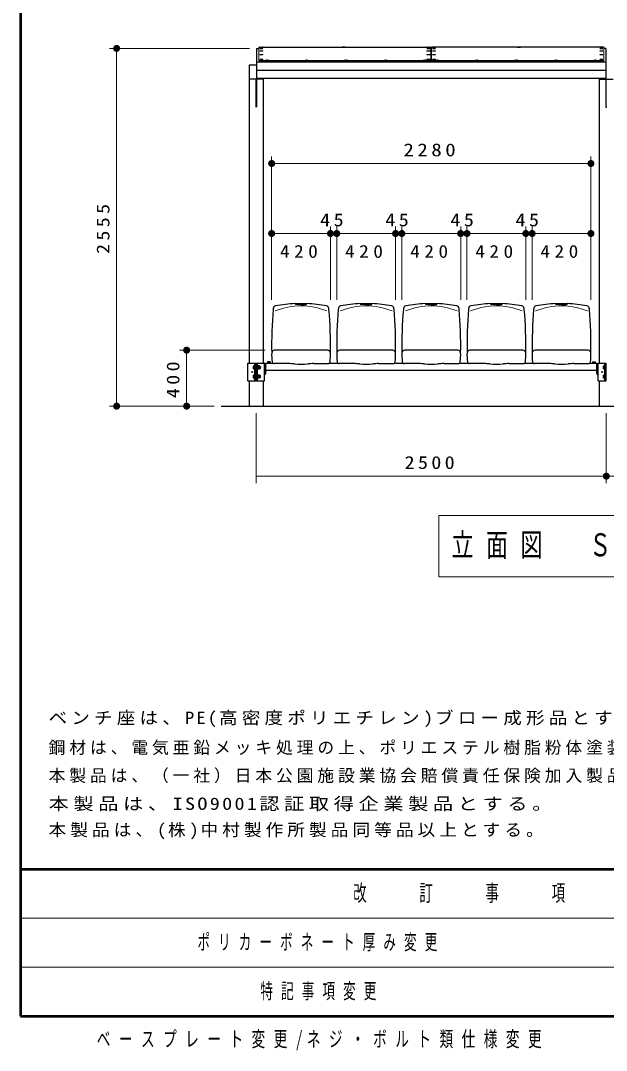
# Model space of a CAD drawing. Units: millimetres on the paper, scale 1:50. Extents: x -365 to 0, y -5 to 257.
# Drawn here: x -365 to -281.3, y -4.9 to 142.2 of the extents above; entities that cross this region are included whole.
import ezdxf

# ---------------------------------------------------------------- set-up
doc = ezdxf.new("R2010")
doc.units = ezdxf.units.MM
doc.layers.add('LY_1', color=7, linetype='Continuous', lineweight=25)
doc.layers.add('LY_3', color=7, linetype='Continuous', lineweight=13)
doc.styles.add('ＭＳ ゴシック', font='')
doc.styles.get('ＭＳ ゴシック').set_extended_font_data('MS Gothic')

# ---------------------------------------------------------------- blocks, each defined once
blk = doc.blocks.new('filled_dot')
at = {"color": 0, "linetype": 'Continuous', "lineweight": -2, "const_width": 1.25}
blk.add_lwpolyline([(-0.625, 0, 1), (0.625, 0, 1)], format="xyb", close=True, dxfattribs=at)

msp = doc.modelspace()

# ---------------------------------------------------------------- linework, layer by layer
at = {"layer": 'LY_1', "color": 4}
for p, q in [((-330.985, 138.441), (-306.395, 138.441)), ((-281.705, 138.441), (-306.295, 138.441)), ((-330.985, 136.527), (-281.705, 136.527))]:
    msp.add_line(p, q, dxfattribs=at)
at = {"layer": 'LY_1', "color": 4, "lineweight": 13}
for p, q in [((-330.985, 138.441), (-330.985, 136.527)), ((-306.395, 138.441), (-306.395, 136.527)), ((-306.295, 138.441), (-306.295, 136.527)), ((-281.705, 138.441), (-281.705, 136.527))]:
    msp.add_line(p, q, dxfattribs=at)
at = {"layer": 'LY_1', "lineweight": 13}
for p, q in [((-332.285, 138.261), (-352.285, 138.261)), ((-351.285, 87.162), (-351.285, 138.261)), ((-329.145, 102.354), (-329.145, 122.822)), ((-283.545, 102.354), (-283.545, 122.822)), ((-329.145, 121.822), (-283.545, 121.822)), ((-329.145, 111.822), (-320.745, 111.822)), ((-320.745, 102.354), (-320.745, 112.822)), ((-320.745, 111.822), (-319.845, 111.822)), ((-319.845, 102.354), (-319.845, 112.822)), ((-319.845, 111.822), (-311.445, 111.822)), ((-311.445, 102.354), (-311.445, 112.822)), ((-311.445, 111.822), (-310.545, 111.822)), ((-310.545, 102.354), (-310.545, 112.822)), ((-310.545, 111.822), (-302.145, 111.822)), ((-302.145, 102.354), (-302.145, 112.822)), ((-302.145, 111.822), (-301.245, 111.822)), ((-301.245, 102.354), (-301.245, 112.822)), ((-301.245, 111.822), (-292.845, 111.822)), ((-292.845, 102.354), (-292.845, 112.822)), ((-292.845, 111.822), (-291.945, 111.822)), ((-291.945, 102.354), (-291.945, 112.822)), ((-291.945, 111.822), (-283.545, 111.822)), ((-330.091, 95.162), (-342.285, 95.162)), ((-341.285, 87.162), (-341.285, 95.162)), ((-337.345, 87.162), (-352.285, 87.162)), ((-331.345, 86.162), (-331.345, 76.162)), ((-281.345, 86.162), (-281.345, 76.162)), ((-281.345, 77.162), (-331.345, 77.162)), ((-231.345, 77.162), (-281.345, 77.162)), ((-305.245, 71.562), (-305.245, 62.762)), ((-257.445, 71.562), (-305.245, 71.562)), ((-305.245, 62.762), (-257.445, 62.762))]:
    msp.add_line(p, q, dxfattribs=at)
at = {"layer": 'LY_1'}
for p, q in [((-331.285, 138.261), (-330.985, 138.261)), ((-331.285, 138.261), (-331.285, 133.971)), ((-281.405, 138.261), (-281.705, 138.261)), ((-281.405, 138.261), (-281.405, 133.971)), ((-331.285, 135.862), (-332.345, 135.862)), ((-332.345, 135.862), (-332.345, 93.286)), ((-281.405, 136.303), (-331.285, 136.303)), ((-281.405, 135.118), (-331.285, 135.118)), ((-281.405, 133.971), (-331.285, 133.971)), ((-330.345, 133.971), (-330.345, 93.286)), ((-282.345, 133.971), (-282.345, 93.286)), ((-330.345, 133.862), (-332.345, 133.862)), ((-331.405, 133.862), (-331.405, 129.862)), ((-331.285, 133.862), (-331.285, 129.862)), ((-282.345, 133.862), (-280.345, 133.862)), ((-281.405, 133.862), (-281.405, 129.862)), ((-281.405, 129.862), (-281.285, 129.862)), ((-325.745, 101.714), (-325.745, 101.774)), ((-324.945, 101.684), (-325.715, 101.684)), ((-324.945, 101.684), (-324.175, 101.684)), ((-324.145, 101.714), (-324.145, 101.774)), ((-316.445, 101.714), (-316.445, 101.774)), ((-315.645, 101.684), (-316.415, 101.684)), ((-315.645, 101.684), (-314.875, 101.684)), ((-314.845, 101.714), (-314.845, 101.774)), ((-307.145, 101.714), (-307.145, 101.774)), ((-306.345, 101.684), (-307.115, 101.684)), ((-306.345, 101.684), (-305.575, 101.684)), ((-305.545, 101.714), (-305.545, 101.774)), ((-297.845, 101.714), (-297.845, 101.774)), ((-297.045, 101.684), (-297.815, 101.684)), ((-297.045, 101.684), (-296.275, 101.684)), ((-296.245, 101.714), (-296.245, 101.774)), ((-288.545, 101.714), (-288.545, 101.774)), ((-287.745, 101.684), (-288.515, 101.684)), ((-287.745, 101.684), (-286.975, 101.684)), ((-286.945, 101.714), (-286.945, 101.774)), ((-332.525, 93.286), (-332.345, 93.286)), ((-332.525, 93.286), (-331.365, 93.286)), ((-332.525, 90.786), (-332.525, 93.286)), ((-331.591, 92.905), (-331.751, 92.905)), ((-331.751, 92.496), (-331.751, 92.876)), ((-331.591, 92.795), (-331.751, 92.795)), ((-331.591, 92.446), (-331.591, 92.926)), ((-331.545, 92.926), (-331.591, 92.926)), ((-331.545, 90.786), (-331.545, 93.286)), ((-331.365, 90.786), (-331.365, 93.286)), ((-331.325, 93.286), (-330.165, 93.286)), ((-331.325, 90.786), (-331.325, 93.286)), ((-331.145, 90.786), (-331.145, 93.286)), ((-331.099, 92.926), (-331.145, 92.926)), ((-331.099, 92.446), (-331.099, 92.926)), ((-330.899, 92.905), (-331.099, 92.905)), ((-330.899, 92.795), (-331.099, 92.795)), ((-330.899, 92.466), (-330.899, 92.905)), ((-330.165, 93.286), (-330.345, 93.286)), ((-330.165, 90.786), (-330.165, 93.286)), ((-329.965, 93.186), (-330.165, 93.186)), ((-329.985, 91.806), (-329.985, 92.836)), ((-329.965, 92.286), (-329.965, 93.286)), ((-329.965, 93.286), (-328.951, 93.286)), ((-329.775, 93.286), (-329.775, 93.332)), ((-329.355, 93.332), (-329.775, 93.332)), ((-329.761, 93.472), (-329.761, 93.332)), ((-329.369, 93.472), (-329.761, 93.472)), ((-329.663, 93.472), (-329.663, 93.332)), ((-329.467, 93.472), (-329.467, 93.332)), ((-329.369, 93.472), (-329.369, 93.332)), ((-329.355, 93.286), (-329.355, 93.332)), ((-326.724, 93.235), (-328.784, 93.235)), ((-323.166, 93.235), (-321.106, 93.235)), ((-320.94, 93.286), (-319.651, 93.286)), ((-317.424, 93.235), (-319.484, 93.235)), ((-313.866, 93.235), (-311.806, 93.235)), ((-311.64, 93.286), (-310.351, 93.286)), ((-308.124, 93.235), (-310.184, 93.235)), ((-304.566, 93.235), (-302.506, 93.235)), ((-302.34, 93.286), (-301.051, 93.286)), ((-298.824, 93.235), (-300.884, 93.235)), ((-295.266, 93.235), (-293.206, 93.235)), ((-293.04, 93.286), (-291.751, 93.286)), ((-289.524, 93.235), (-291.584, 93.235)), ((-285.966, 93.235), (-283.906, 93.235)), ((-283.74, 93.286), (-282.725, 93.286)), ((-283.335, 93.286), (-283.335, 93.332)), ((-283.335, 93.332), (-282.915, 93.332)), ((-283.321, 93.472), (-283.321, 93.332)), ((-283.321, 93.472), (-282.929, 93.472)), ((-283.223, 93.472), (-283.223, 93.332)), ((-283.027, 93.472), (-283.027, 93.332)), ((-282.929, 93.472), (-282.929, 93.332)), ((-282.915, 93.286), (-282.915, 93.332)), ((-282.725, 92.286), (-282.725, 93.286)), ((-282.725, 93.186), (-282.525, 93.186)), ((-282.705, 91.806), (-282.705, 92.836)), ((-282.525, 93.286), (-282.345, 93.286)), ((-282.525, 93.286), (-281.365, 93.286)), ((-282.525, 90.786), (-282.525, 93.286)), ((-281.591, 92.905), (-281.751, 92.905)), ((-281.751, 92.496), (-281.751, 92.876)), ((-281.591, 92.795), (-281.751, 92.795)), ((-281.591, 92.446), (-281.591, 92.926)), ((-281.545, 92.926), (-281.591, 92.926)), ((-281.545, 90.786), (-281.545, 93.286)), ((-281.365, 90.786), (-281.365, 93.286)), ((-331.591, 92.576), (-331.751, 92.576)), ((-331.591, 92.466), (-331.751, 92.466)), ((-331.591, 91.605), (-331.751, 91.605)), ((-331.751, 91.166), (-331.751, 91.605)), ((-331.591, 91.495), (-331.751, 91.495)), ((-331.591, 91.276), (-331.751, 91.276)), ((-331.545, 92.446), (-331.591, 92.446)), ((-331.545, 91.626), (-331.591, 91.626)), ((-331.591, 91.146), (-331.591, 91.626)), ((-331.099, 92.446), (-331.145, 92.446)), ((-331.099, 91.626), (-331.145, 91.626)), ((-330.899, 92.576), (-331.099, 92.576)), ((-330.899, 92.466), (-331.099, 92.466)), ((-331.099, 91.146), (-331.099, 91.626)), ((-330.899, 91.605), (-331.099, 91.605)), ((-330.899, 91.495), (-331.099, 91.495)), ((-330.899, 91.276), (-331.099, 91.276)), ((-330.899, 91.166), (-330.899, 91.605)), ((-330.105, 91.686), (-330.165, 91.686)), ((-329.965, 92.286), (-282.725, 92.286)), ((-282.585, 91.686), (-282.525, 91.686)), ((-281.591, 92.576), (-281.751, 92.576)), ((-281.591, 92.466), (-281.751, 92.466)), ((-281.591, 91.605), (-281.751, 91.605)), ((-281.751, 91.166), (-281.751, 91.605)), ((-281.591, 91.495), (-281.751, 91.495)), ((-281.591, 91.276), (-281.751, 91.276)), ((-281.545, 92.446), (-281.591, 92.446)), ((-281.545, 91.626), (-281.591, 91.626)), ((-281.591, 91.146), (-281.591, 91.626)), ((-332.525, 90.786), (-331.365, 90.786)), ((-332.345, 90.786), (-332.345, 87.162)), ((-331.591, 91.166), (-331.751, 91.166)), ((-331.545, 91.146), (-331.591, 91.146)), ((-331.325, 90.786), (-330.165, 90.786)), ((-331.099, 91.146), (-331.145, 91.146)), ((-330.899, 91.166), (-331.099, 91.166)), ((-330.345, 90.786), (-330.345, 87.162)), ((-282.525, 90.786), (-281.365, 90.786)), ((-282.345, 90.786), (-282.345, 87.162)), ((-281.591, 91.166), (-281.751, 91.166)), ((-281.545, 91.146), (-281.591, 91.146)), ((-336.345, 87.162), (-226.345, 87.162))]:
    msp.add_line(p, q, dxfattribs=at)
for centre in [(-331.945, 92.036), (-281.945, 92.036)]:
    msp.add_circle(centre, 0.06, dxfattribs=at)
for centre, radius, start, end in [((-324.945, 82.748), 19.074, 92.49797, 101.01981), ((-325.775, 101.774), 0.03, 0, 92.49767), ((-324.945, 82.748), 19.044, 87.59239, 92.40762), ((-325.715, 101.714), 0.03, 179.99998, 270.00003), ((-324.175, 101.714), 0.03, 269.99997, 0.00002), ((-324.115, 101.774), 0.03, 87.50232, 180), ((-324.945, 82.748), 19.074, 78.98019, 87.50205), ((-315.645, 82.748), 19.074, 92.49799, 101.01981), ((-316.475, 101.774), 0.03, 0, 92.49767), ((-315.645, 82.748), 19.044, 87.59239, 92.40762), ((-316.415, 101.714), 0.03, 179.99998, 270.00003), ((-314.875, 101.714), 0.03, 269.99997, 0.00002), ((-314.815, 101.774), 0.03, 87.50232, 180), ((-315.645, 82.748), 19.074, 78.98019, 87.50204), ((-306.345, 82.748), 19.074, 92.49799, 101.01981), ((-307.175, 101.774), 0.03, 0, 92.49767), ((-306.345, 82.748), 19.044, 87.59239, 92.40762), ((-307.115, 101.714), 0.03, 179.99998, 270.00003), ((-305.575, 101.714), 0.03, 269.99997, 0.00002), ((-305.515, 101.774), 0.03, 87.50232, 180), ((-306.345, 82.748), 19.074, 78.98019, 87.50204), ((-297.045, 82.748), 19.074, 92.49799, 101.01981), ((-297.875, 101.774), 0.03, 0, 92.49767), ((-297.045, 82.748), 19.044, 87.59239, 92.40763), ((-297.815, 101.714), 0.03, 179.99998, 270.00003), ((-296.275, 101.714), 0.03, 269.99997, 0.00002), ((-296.215, 101.774), 0.03, 87.50232, 180), ((-297.045, 82.748), 19.074, 78.98019, 87.50204), ((-287.745, 82.748), 19.074, 92.49799, 101.01981), ((-288.575, 101.774), 0.03, 0, 92.49767), ((-287.745, 82.748), 19.044, 87.59239, 92.40763), ((-288.515, 101.714), 0.03, 179.99998, 270.00003), ((-286.975, 101.714), 0.03, 269.99997, 0.00002), ((-286.915, 101.774), 0.03, 87.50232, 180), ((-287.745, 82.748), 19.074, 78.98019, 87.50204), ((-270.719, 95.91), 58.426, 175.01301, 181.15295), ((-270.719, 95.91), 58.426, 174.89008, 175.013), ((-328.515, 101.078), 0.4, 101.01981, 174.89008), ((-321.376, 101.078), 0.4, 5.10992, 78.98019), ((-379.171, 95.91), 58.426, 4.987, 5.10992), ((-379.171, 95.91), 58.426, 358.84704, 4.98699), ((-261.419, 95.91), 58.426, 175.01301, 181.15295), ((-261.419, 95.91), 58.426, 174.89008, 175.013), ((-319.215, 101.078), 0.4, 101.01981, 174.89008), ((-312.076, 101.078), 0.4, 5.10992, 78.98019), ((-369.871, 95.91), 58.426, 4.987, 5.10992), ((-369.871, 95.91), 58.426, 358.84704, 4.98699), ((-252.119, 95.91), 58.426, 175.01301, 181.15295), ((-252.119, 95.91), 58.426, 174.89008, 175.013), ((-309.915, 101.078), 0.4, 101.01981, 174.89008), ((-302.776, 101.078), 0.4, 5.10992, 78.98019), ((-360.571, 95.91), 58.426, 4.987, 5.10992), ((-360.571, 95.91), 58.426, 358.84704, 4.98699), ((-242.819, 95.91), 58.426, 175.01301, 181.15295), ((-242.819, 95.91), 58.426, 174.89008, 175.013), ((-300.615, 101.078), 0.4, 101.01981, 174.89008), ((-293.476, 101.078), 0.4, 5.10992, 78.98019), ((-351.271, 95.91), 58.426, 4.987, 5.10992), ((-351.271, 95.91), 58.426, 358.84704, 4.98699), ((-233.519, 95.91), 58.426, 175.01301, 181.15295), ((-233.519, 95.91), 58.426, 174.89008, 175.013), ((-291.315, 101.078), 0.4, 101.01981, 174.89008), ((-284.176, 101.078), 0.4, 5.10992, 78.98019), ((-341.971, 95.91), 58.426, 4.987, 5.10992), ((-341.971, 95.91), 58.426, 358.84704, 4.98699), ((-323.179, 94.362), 5.966, 176.14401, 188.39203), ((-328.733, 94.737), 0.4, 91.10358, 176.14401), ((-325.496, -105.597), 200.76, 89.84289, 90.92603), ((-324.395, -105.597), 200.76, 89.07397, 90.1571), ((-321.158, 94.737), 0.4, 3.85599, 88.89642), ((-326.712, 94.362), 5.966, 351.60797, 3.85599), ((-313.879, 94.362), 5.966, 176.14401, 188.39203), ((-319.433, 94.737), 0.4, 91.10358, 176.14401), ((-316.196, -105.597), 200.76, 89.84289, 90.92603), ((-315.095, -105.597), 200.76, 89.07397, 90.1571), ((-311.858, 94.737), 0.4, 3.85599, 88.89642), ((-317.412, 94.362), 5.966, 351.60797, 3.85599), ((-304.579, 94.362), 5.966, 176.14401, 188.39203), ((-310.133, 94.737), 0.4, 91.10358, 176.14401), ((-306.896, -105.597), 200.76, 89.84289, 90.92603), ((-305.795, -105.597), 200.76, 89.07397, 90.1571), ((-302.558, 94.737), 0.4, 3.85599, 88.89642), ((-308.112, 94.362), 5.966, 351.60797, 3.85599), ((-295.279, 94.362), 5.966, 176.14401, 188.39203), ((-300.833, 94.737), 0.4, 91.10358, 176.14401), ((-297.596, -105.597), 200.76, 89.84289, 90.92603), ((-296.495, -105.597), 200.76, 89.07397, 90.1571), ((-293.258, 94.737), 0.4, 3.85599, 88.89642), ((-298.812, 94.362), 5.966, 351.60797, 3.85599), ((-285.979, 94.362), 5.966, 176.14401, 188.39203), ((-291.533, 94.737), 0.4, 91.10358, 176.14401), ((-288.296, -105.597), 200.76, 89.84289, 90.92603), ((-287.195, -105.597), 200.76, 89.07397, 90.1571), ((-283.958, 94.737), 0.4, 3.85599, 88.89642), ((-289.512, 94.362), 5.966, 351.60797, 3.85599), ((-330.899, 92.686), 0.194, 270, 90), ((-329.815, 92.836), 0.17, 151.92752, 180), ((-328.784, 93.535), 0.3, 188.39202, 270), ((-326.724, 83.235), 10, 85.23509, 89.99999), ((-324.945, 104.579), 11.417, 265.23494, 274.76502), ((-323.166, 83.235), 10, 90.00001, 94.76491), ((-321.106, 93.535), 0.3, 270, 351.60798), ((-319.484, 93.535), 0.3, 188.39202, 270), ((-317.424, 83.235), 10, 85.23509, 89.99999), ((-315.645, 104.579), 11.417, 265.23494, 274.76502), ((-313.866, 83.235), 10, 90.00001, 94.76491), ((-311.806, 93.535), 0.3, 270, 351.60798), ((-310.184, 93.535), 0.3, 188.39202, 270), ((-308.124, 83.235), 10, 85.23509, 89.99999), ((-306.345, 104.579), 11.417, 265.23494, 274.76502), ((-304.566, 83.235), 10, 90.00001, 94.76491), ((-302.506, 93.535), 0.3, 270, 351.60798), ((-300.884, 93.535), 0.3, 188.39202, 270), ((-298.824, 83.235), 10, 85.23509, 89.99999), ((-297.045, 104.579), 11.417, 265.23494, 274.76502), ((-295.266, 83.235), 10, 90.00001, 94.76491), ((-293.206, 93.535), 0.3, 270, 351.60798), ((-291.584, 93.535), 0.3, 188.39202, 270), ((-289.524, 83.235), 10, 85.23509, 89.99999), ((-287.745, 104.579), 11.417, 265.23494, 274.76502), ((-285.966, 83.235), 10, 90.00001, 94.76491), ((-283.906, 93.535), 0.3, 270, 351.60798), ((-282.875, 92.836), 0.17, 0, 28.07249), ((-330.899, 91.386), 0.194, 270, 90), ((-330.105, 91.806), 0.12, 270, 0), ((-282.585, 91.806), 0.12, 179.99999, 270)]:
    msp.add_arc(centre, radius, start, end, dxfattribs=at)
at = {"layer": 'LY_1', "lineweight": 13}
for centre in [(-324.945, 91.827), (-315.645, 91.827), (-306.345, 91.827), (-297.045, 91.827), (-287.745, 91.827)]:
    msp.add_arc(centre, 9.662, 67.49644, 112.50358, dxfattribs=at)
at = {"layer": 'LY_1'}
for centre, major_axis, ratio in [((-330.635, 138.419), (0.22, 0), 0.016436), ((-318.865, 138.421), (-0.22, 0), 0.016436), ((-306.745, 138.419), (-0.22, 0), 0.016436), ((-305.945, 138.419), (0.22, 0), 0.016436), ((-293.825, 138.421), (-0.22, 0), 0.016436), ((-282.055, 138.419), (-0.22, 0), 0.016436), ((-330.635, 138.246), (0.22, 0), 0.049268), ((-330.635, 137.899), (0.22, 0), 0.081981), ((-330.635, 137.38), (-0.22, 0), 0.11469), ((-306.745, 138.246), (-0.22, 0), 0.049268), ((-306.745, 137.899), (-0.22, 0), 0.081981), ((-306.745, 137.38), (0.22, 0), 0.11469), ((-305.945, 138.246), (0.22, 0), 0.049268), ((-305.945, 137.899), (0.22, 0), 0.081981), ((-305.945, 137.38), (-0.22, 0), 0.11469), ((-282.055, 138.246), (-0.22, 0), 0.049268), ((-282.055, 137.899), (-0.22, 0), 0.081981), ((-282.055, 137.38), (0.22, 0), 0.11469), ((-330.635, 136.688), (-0.22, 0), 0.14724), ((-329.785, 136.581), (-0.22, 0), 0.151699), ((-324.145, 136.581), (-0.22, 0), 0.151686), ((-318.505, 136.581), (-0.22, 0), 0.151686), ((-312.865, 136.581), (-0.22, 0), 0.151686), ((-307.225, 136.581), (-0.22, 0), 0.151686), ((-306.745, 136.688), (0.22, 0), 0.14724), ((-305.945, 136.688), (-0.22, 0), 0.14724), ((-305.465, 136.581), (0.22, 0), 0.151686), ((-299.825, 136.581), (0.22, 0), 0.151686), ((-294.185, 136.581), (0.22, 0), 0.151686), ((-288.545, 136.581), (0.22, 0), 0.151686), ((-282.905, 136.581), (0.22, 0), 0.151699), ((-282.055, 136.688), (0.22, 0), 0.14724)]:
    msp.add_ellipse(centre, major_axis=major_axis, ratio=ratio, dxfattribs=at)
at = {"layer": 'LY_3', "lineweight": 50}
for p, q in [((-365, 257), (-365, 0)), ((-365, 21), (0, 21)), ((-365, 0), (0, 0))]:
    msp.add_line(p, q, dxfattribs=at)
at = {"layer": 'LY_3'}
for p, q in [((-365, 14), (-238.5, 14)), ((-365, 7), (-238.5, 7))]:
    msp.add_line(p, q, dxfattribs=at)

# ---------------------------------------------------------------- block references
at = {"layer": 'LY_1', "lineweight": 13, "xscale": 0.4, "yscale": 0.4}
for p, rotation in [((-351.285, 138.261), 270), ((-283.545, 121.822), 180), ((-320.745, 111.822), 180), ((-319.845, 111.822), 180), ((-311.445, 111.822), 180), ((-310.545, 111.822), 180), ((-302.145, 111.822), 180), ((-301.245, 111.822), 180), ((-292.845, 111.822), 180), ((-291.945, 111.822), 180), ((-283.545, 111.822), 180), ((-341.285, 95.162), 270), ((-351.285, 87.162), 90), ((-341.285, 87.162), 90), ((-281.345, 77.162), 180)]:
    msp.add_blockref('filled_dot', p, dxfattribs=dict(at, rotation=rotation))
for p in [(-329.145, 121.822), (-329.145, 111.822)]:
    msp.add_blockref('filled_dot', p, dxfattribs=at)

# ---------------------------------------------------------------- texts
at = {"layer": 'LY_1', "style": 'ＭＳ ゴシック'}
for s, insert, char_height, attachment_point in [('\\T1.33;\\W1.2;2280', (-306.345, 122.822), 1.833, 8), ('\\T1.34;\\W1.15;45', (-320.295, 112.822), 1.833, 8), ('\\T1.34;\\W1.15;45', (-310.995, 112.822), 1.833, 8), ('\\T1.34;\\W1.15;45', (-301.695, 112.822), 1.833, 8), ('\\T1.34;\\W1.15;45', (-292.395, 112.822), 1.833, 8), ('\\T1.47;\\W1.1;420', (-327.956, 108.322), 1.833, 7), ('\\T1.47;\\W1.1;420', (-318.656, 108.322), 1.833, 7), ('\\T1.47;\\W1.1;420', (-309.356, 108.322), 1.833, 7), ('\\T1.47;\\W1.1;420', (-300.056, 108.322), 1.833, 7), ('\\T1.47;\\W1.1;420', (-290.756, 108.322), 1.833, 7), ('\\T1.33;\\W1.15;2500', (-306.345, 78.162), 1.833, 8), ('\\T1.56;\\W0.7;立面図\u3000Ｓ＝１／50', (-281.345, 67.162), 3.299, 5), ('\\T1.23;\\W1.1;ベンチ座は、PE(高密度ポリエチレン)ブロー成形品とする。', (-361.002, 41.296), 1.76, 7), ('\\T1.23;鋼材は、電気亜鉛メッキ処理の上、ポリエステル樹脂粉体塗装（チャコールグレー）仕上げとする。', (-361.002, 37.296), 1.76, 7), ('\\T1.23;本製品は、（一社）日本公園施設業協会賠償責任保険加入製品とする。', (-361.002, 33.296), 1.76, 7), ('\\T1.23;\\W1.2;本製品は、ISO9001認証取得企業製品とする。', (-361.002, 29.296), 1.76, 7), ('\\T1.23;\\W1.05;本製品は、(株)中村製作所製品同等品以上とする。', (-361.002, 25.296), 1.76, 7), ('\\T1.64;\\W0.6;ポリカーボネート厚み変更', (-339.75, 10.5), 2.199, 4), ('\\T1.64;\\W0.6;特記事項変更', (-330.75, 3.5), 2.199, 4), ('\\T1.62;\\W0.65;ベースプレート変更/ネジ・ボルト類仕様変更', (-321.75, -3.5), 2.199, 5)]:
    msp.add_mtext(s, dxfattribs=dict(at, insert=insert, char_height=char_height, attachment_point=attachment_point))
at = {"layer": 'LY_1', "char_height": 1.833, "attachment_point": 8, "rotation": 90, "style": 'ＭＳ ゴシック'}
for s, insert in [('\\T1.33;\\W1.15;2555', (-352.285, 112.712)), ('\\T1.33;\\W1.15;400', (-342.285, 91.162))]:
    msp.add_mtext(s, dxfattribs=dict(at, insert=insert))
at = {"layer": 'LY_3', "insert": (-301.75, 17.5), "char_height": 2.346, "attachment_point": 5, "style": 'ＭＳ ゴシック'}
msp.add_mtext('\\T1.64;\\W0.6;改\u3000\u3000訂\u3000\u3000事\u3000\u3000項', dxfattribs=at)

doc.saveas('drawing.dxf')
